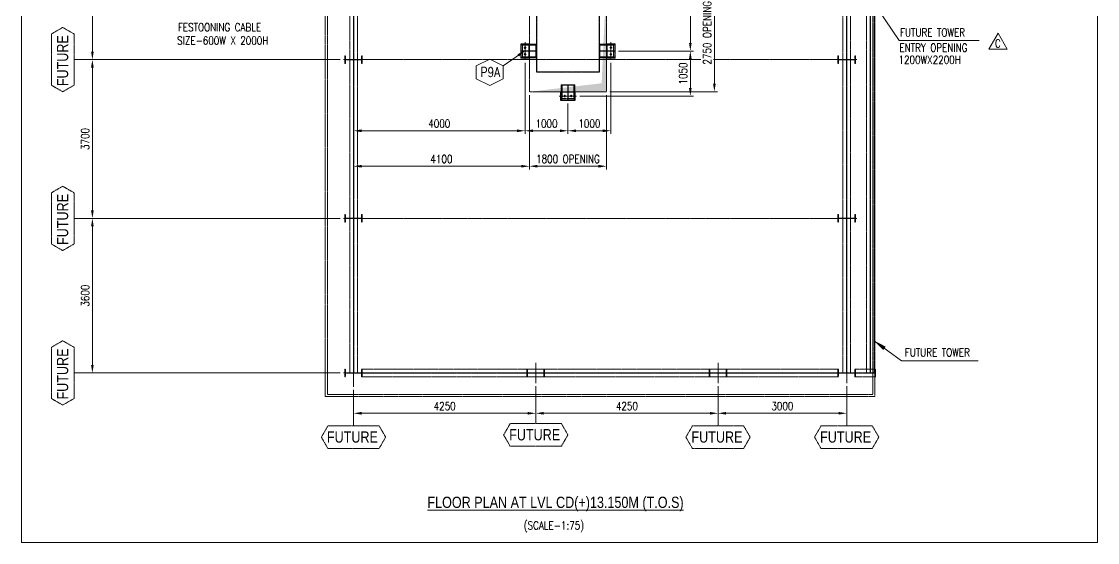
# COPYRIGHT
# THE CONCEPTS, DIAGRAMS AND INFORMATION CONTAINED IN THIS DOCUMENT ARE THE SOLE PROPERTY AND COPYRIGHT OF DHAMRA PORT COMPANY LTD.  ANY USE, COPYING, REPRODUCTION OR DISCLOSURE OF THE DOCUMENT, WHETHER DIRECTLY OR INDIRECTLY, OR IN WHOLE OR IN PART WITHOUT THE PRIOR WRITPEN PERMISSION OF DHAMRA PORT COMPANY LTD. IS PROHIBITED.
# Model space of a CAD drawing. Header units: inches. Extents: x 209270 to 234360, y -180214 to -150194.
# Drawn here: x 209270 to 234360, y -180214 to -168077 of the extents above; entities that cross this region are included whole.
import ezdxf
from ezdxf.enums import TextEntityAlignment as Align

# ---------------------------------------------------------------- set-up
doc = ezdxf.new("R2010")
doc.units = ezdxf.units.IN
doc.header["$LTSCALE"] = 10
doc.header["$MEASUREMENT"] = 0
doc.linetypes.add('CENTER', pattern=[2, 1.25, -0.25, 0.25, -0.25])
doc.linetypes.add('PHANTOM', pattern=[2.5, 1.25, -0.25, 0.25, -0.25, 0.25, -0.25])
doc.layers.get('Defpoints').update_dxf_attribs({"color": 69})
for name, color, linetype, lineweight in [('AM_VIEWS', 1, 'Continuous', 0), ('BOX', 1, 'Continuous', 5), ('CEN', 1, 'CENTER', 9), ('DIM', 42, 'Continuous', 13), ('MAIN OBJECT', 2, 'Continuous', 18), ('PHANTOM', 8, 'PHANTOM', 0), ('REV-C', 3, 'Continuous', 18), ('TEXT', 4, 'Continuous', 13)]:
    doc.layers.add(name, color=color, linetype=linetype, lineweight=lineweight)
doc.styles.get("Standard").update_dxf_attribs({"font": 'arial.ttf'})
doc.styles.add('TEXT_225', font='ROMANS.shx', dxfattribs={"width": 0.8})
doc.styles.add('TEXT_350', font='arial.ttf', dxfattribs={"width": 0.8, "height": 3.5})
doc.dimstyles.new('ISGEC_100', dxfattribs={"dimscale": 100, "dimtxt": 2.5, "dimasz": 2.5, "dimexe": 1, "dimexo": 0.5, "dimgap": 1, "dimtad": 1, "dimdec": 0, "dimzin": 12, "dimdsep": 46, "dimtxsty": 'TEXT_225', "dimcen": 1, "dimclrd": 42, "dimclre": 42, "dimclrt": 4, "dimadec": 0, "dimazin": 0, "dimtfac": 1, "dimtdec": 0, "dimtmove": 0, "dimatfit": 0, "dimfxl": 1, "dimtfill": 1, "dimtolj": 1, "dimtzin": 0, "dimlwd": -1, "dimarcsym": 1})
doc.dimstyles.new('ISGEC_110', dxfattribs={"dimscale": 110, "dimtxt": 2.5, "dimasz": 2.5, "dimexe": 1, "dimexo": 0.75, "dimgap": 1, "dimtad": 1, "dimdec": 0, "dimzin": 1, "dimdsep": 46, "dimtxsty": 'Standard', "dimcen": 0, "dimclrd": 42, "dimclre": 42, "dimclrt": 4, "dimadec": 0, "dimazin": 0, "dimtfac": 1, "dimtdec": 0, "dimtmove": 0, "dimatfit": 3, "dimfxl": 1, "dimtfill": 1, "dimtolj": 1, "dimtzin": 0, "dimlwd": -1, "dimlwe": -1, "dimarcsym": 0})
doc.dimstyles.new('ISGEC_75', dxfattribs={"dimscale": 75, "dimtxt": 2.5, "dimasz": 2.5, "dimexe": 1, "dimexo": 1, "dimgap": 1, "dimtad": 1, "dimdec": 0, "dimzin": 1, "dimdsep": 46, "dimtxsty": 'TEXT_225', "dimcen": 0, "dimclrd": 42, "dimclre": 42, "dimclrt": 4, "dimadec": 0, "dimazin": 0, "dimtfac": 1, "dimtdec": 0, "dimtmove": 0, "dimatfit": 3, "dimfxl": 1, "dimtfill": 1, "dimtolj": 1, "dimtzin": 0, "dimlwd": -1, "dimlwe": -1, "dimarcsym": 0})

# ---------------------------------------------------------------- blocks, each defined once
blk = doc.blocks.new('A$C70ae27ad')
at = {"layer": 'CEN'}
for p, q in [((26, 0), (-26, 0)), ((0, 20), (0, -20))]:
    blk.add_line(p, q, dxfattribs=at)
at = {"layer": 'MAIN OBJECT', "ltscale": 0.2, "elevation": 5435031}
blk.add_lwpolyline([(-7, 11, 1), (-7, -11), (7, -11, 1), (7, 11)], format="xyb", close=True, dxfattribs=at)
blk = doc.blocks.new('A$C9b0e3f7e')
at = {"layer": 'PHANTOM'}
h = blk.add_hatch(color=256, dxfattribs=at)
h.dxf.hatch_style = 1
h.paths.add_polyline_path([(2552, 787), (2750, -900), (2750, 900), (0, 900)])
for p, q in [((1725, 1029, -5435031), (1725, 974, -5435031)), ((1800, 1100, -5435031), (1800, 900, -5435031)), ((1800, 730, 1041014351), (1800, 1060, 1041014351)), ((1875, 1026, -5435031), (1875, 974, -5435031)), ((1598, 1000, 1041014351), (2002, 1000, 1041014351)), ((1630, 906, -5435031), (1970, 906, -5435031)), ((1699, 1000, -5435031), (1751, 1000, -5435031)), ((1849, 1000, -5435031), (1901, 1000, -5435031)), ((2580, 0, 1041014351), (2910, 0, 1041014351)), ((2950, 0, -5435031), (2750, 0, -5435031)), ((2756, 170, -5435031), (2756, -170, -5435031)), ((2879, 75, -5435031), (2824, 75, -5435031)), ((2850, 202, 1041014351), (2850, -202, 1041014351)), ((2850, 101, -5435031), (2850, 49, -5435031)), ((2876, -75, -5435031), (2824, -75, -5435031)), ((2850, -49, -5435031), (2850, -101, -5435031)), ((1640, -747, 338785443), (1640, -1060, 338785443)), ((1960, -747, 338785443), (1640, -747, 338785443)), ((1800, -730, 1041014351), (1800, -1060, 1041014351)), ((1960, -1060, 338785443), (1960, -747, 338785443)), ((1598, -1000, 1041014351), (2002, -1000, 1041014351)), ((1630, -906, -5435031), (1970, -906, -5435031)), ((1699, -1000, -5435031), (1751, -1000, -5435031)), ((1725, -1029, -5435031), (1725, -974, -5435031)), ((1800, -1100, -5435031), (1800, -900, -5435031)), ((1849, -1000, -5435031), (1901, -1000, -5435031)), ((1875, -1026, -5435031), (1875, -974, -5435031)), ((1640, -1060, 338785443), (1960, -1060, 338785443))]:
    blk.add_line(p, q, dxfattribs=at)
for points in [[(1970, 900), (1630, 900), (1630, 1100), (1970, 1100)], [(1645, 1100), (1657, 1100), (1657, 912), (1645, 912)], [(1794, 1100), (1806, 1100), (1806, 912), (1794, 912)], [(1943, 1100), (1955, 1100), (1955, 912), (1943, 912)], [(0, -900), (0, 900), (2750, 900), (2750, -900)], [(1630, 912), (1630, 900), (1970, 900), (1970, 912)], [(2750, -170), (2750, 170), (2950, 170), (2950, -170)], [(2762, 170), (2750, 170), (2750, -170), (2762, -170)], [(2950, 155), (2950, 143), (2762, 143), (2762, 155)], [(2950, 6), (2950, -6), (2762, -6), (2762, 6)], [(2950, -143), (2950, -155), (2762, -155), (2762, -143)], [(1970, -900), (1630, -900), (1630, -1100), (1970, -1100)], [(1630, -912), (1630, -900), (1970, -900), (1970, -912)], [(1645, -1100), (1657, -1100), (1657, -912), (1645, -912)], [(1794, -1100), (1806, -1100), (1806, -912), (1794, -912)], [(1943, -1100), (1955, -1100), (1955, -912), (1943, -912)]]:
    blk.add_lwpolyline(points, close=True, dxfattribs=at)
for points, elevation in [([(1640, 910), (1640, 1090), (1960, 1090), (1960, 910)], 549957064), ([(1640, 747), (1640, 1060), (1960, 1060), (1960, 747)], 338785443), ([(1662, 747), (1650, 747), (1650, 1060), (1662, 1060)], 338785443), ([(1794, 747), (1806, 747), (1806, 1060), (1794, 1060)], 338801818), ([(1938, 747), (1950, 747), (1950, 1060), (1938, 1060)], 338785443), ([(600, 735), (2297, 735), (2297, -735), (600, -735)], -5435031), ([(610, 725), (2287, 725), (2287, -725), (610, -725)], -5435031), ([(1640, 735), (1640, 747), (1960, 747), (1960, 735)], 338785443), ([(2585, 160), (2597, 160), (2597, -160), (2585, -160)], 338785443), ([(2597, 160), (2910, 160), (2910, -160), (2597, -160)], 338785443), ([(2597, 138), (2597, 150), (2910, 150), (2910, 138)], 338785443), ([(2597, 6), (2597, -6), (2910, -6), (2910, 6)], 338801818), ([(2760, 160), (2940, 160), (2940, -160), (2760, -160)], 549957064), ([(2597, -138), (2597, -150), (2910, -150), (2910, -138)], 338785443), ([(1640, -735), (1640, -747), (1960, -747), (1960, -735)], 338785443), ([(1662, -747), (1650, -747), (1650, -1060), (1662, -1060)], 338785443), ([(1794, -747), (1806, -747), (1806, -1060), (1794, -1060)], 338801818), ([(1938, -747), (1950, -747), (1950, -1060), (1938, -1060)], 338785443), ([(1640, -910), (1640, -1090), (1960, -1090), (1960, -910)], 549957064)]:
    blk.add_lwpolyline(points, close=True, dxfattribs=dict(at, elevation=elevation))
for points in [[(1732, 989, 1), (1732, 1011), (1718, 1011, 1), (1718, 989)], [(1882, 1011, -1), (1882, 989), (1868, 989, -1), (1868, 1011)], [(2839, 68, 1), (2861, 68), (2861, 82, 1), (2839, 82)], [(2861, -82, -1), (2839, -82), (2839, -68, -1), (2861, -68)], [(1732, -989, -1), (1732, -1011), (1718, -1011, -1), (1718, -989)], [(1882, -1011, 1), (1882, -989), (1868, -989, 1), (1868, -1011)]]:
    blk.add_lwpolyline(points, format="xyb", close=True, dxfattribs=at)
at = {"layer": 'PHANTOM', "rotation": 90.00000000000001}
for p in [(1725, 1000, 8576598374), (1875, 1000, 8576598374)]:
    blk.add_blockref('A$C70ae27ad', p, dxfattribs=at)
at = {"layer": 'PHANTOM'}
for p in [(2850, 75, 8576598374), (2850, -75, 8576598374)]:
    blk.add_blockref('A$C70ae27ad', p, dxfattribs=at)
at = {"layer": 'PHANTOM', "xscale": -1, "rotation": 90}
for p in [(1725, -1000, 8576598374), (1875, -1000, 8576598374)]:
    blk.add_blockref('A$C70ae27ad', p, dxfattribs=at)
blk = doc.blocks.new('A$C42DGUYIYTIUYTUY')
at = {"layer": 'PHANTOM'}
for p, q in [((-236, 0), (236, 0)), ((0, 236), (0, -236))]:
    blk.add_line(p, q, dxfattribs=at)
blk.add_lwpolyline([(4, -180, 0.414214), (15, -190), (89, -190), (89, -205), (-89, -205), (-89, -190), (-15, -190, 0.414214), (-4, -180), (-4, 180, 0.414214), (-15, 190), (-89, 190), (-89, 205), (89, 205), (89, 190), (15, 190, 0.414214), (4, 180), (4, -180)], format="xyb", dxfattribs=at)
blk.add_circle((0, 0), 5, dxfattribs=at)
blk = doc.blocks.new('A$C1b4ed5d7')
at = {"layer": 'PHANTOM'}
for p, q in [((0, 11000, 0), (0, 0, 0)), ((11500, 11000, 0), (11500, 0, 0)), ((11700, 11000, -1), (12175, 11000, -1)), ((12050, 11000, -1), (12050, 4, -1)), ((-236, 7300), (11736, 7300)), ((-236, 3600), (11736, 3600)), ((200, 0, -1), (11300, 0, -1)), ((11700, 0, -1), (12175, 0, -1)), ((0, -324, -1), (0, -32, -1))]:
    blk.add_line(p, q, dxfattribs=at)
for points, elevation in [([(12170, 11089), (11705, 11089), (11705, 10911), (12170, 10911)], -1), ([(-89, 10996), (-89, 4), (89, 4), (89, 10996)], 0), ([(-4, 10996), (-4, 4), (4, 4), (4, 10996)], 0), ([(11589, 10996), (11589, 4), (11411, 4), (11411, 10996)], 0), ([(11504, 10996), (11504, 4), (11496, 4), (11496, 10996)], 0), ([(12170, 11004), (11705, 11004), (11705, 10996), (12170, 10996)], -1), ([(-660, 10500), (12160, 10500), (12160, -550), (-660, -550)], -1), ([(-610, 10450), (12110, 10450), (12110, -500), (-610, -500)], -1), ([(11295, -89), (205, -89), (205, 89), (11295, 89)], -1), ([(11295, -4), (205, -4), (205, 4), (11295, 4)], -1), ([(12170, -89), (11705, -89), (11705, 89), (12170, 89)], -1), ([(12170, -4), (11705, -4), (11705, 4), (12170, 4)], -1)]:
    blk.add_lwpolyline(points, close=True, dxfattribs=dict(at, elevation=elevation))
for points, elevation in [([(12139, 4), (12139, 10996), (11961, 10996), (11961, 4)], -1), ([(12054, 4), (12054, 10996), (12046, 10996), (12046, 4)], -1), ([(0, 0), (0, 0), (11500, 0), (11500, -5)], 0)]:
    blk.add_lwpolyline(points, dxfattribs=dict(at, elevation=elevation))
at = {"layer": 'PHANTOM', "rotation": 270.0096740856855}
for p in [(0, 7300), (11500, 7300), (0, 3600), (11500, 3600), (0, 0), (4250, 0), (8500, 0), (11500, 0)]:
    blk.add_blockref('A$C42DGUYIYTIUYTUY', p, dxfattribs=at)
blk = doc.blocks.new('*D1076')
at = {"layer": 'Defpoints', "color": 0, "transparency": 16777216}
for p in [(216776, -168964, 1), (210923, -172664), (216776, -172664, 1)]:
    blk.add_point(p, dxfattribs=at)
at = {"layer": 'DIM', "color": 42, "transparency": 16777216}
for p, q in [((216701, -168964), (210848, -168964)), ((210923, -169151), (210923, -172476)), ((216701, -172664), (210848, -172664))]:
    blk.add_line(p, q, dxfattribs=at)
for points in [[(210891, -169151), (210954, -169151), (210923, -168964)], [(210891, -172476), (210954, -172476), (210923, -172664)]]:
    blk.add_solid(points, dxfattribs=at)
at = {"layer": 'DIM', "color": 4, "transparency": 16777216, "insert": (210754, -170814), "char_height": 187.5, "attachment_point": 5, "rotation": 90, "style": 'TEXT_225', "bg_fill": 3, "box_fill_scale": 1.25, "bg_fill_color": 256, "bg_fill_true_color": 13158600, "bg_fill_transparency": 0}
blk.add_mtext('\\A1;3700', dxfattribs=at)
blk = doc.blocks.new('*D1077')
at = {"layer": 'Defpoints', "color": 0, "transparency": 16777216}
for p in [(216776, -172664, 1), (210923, -176264), (216776, -176264, 1)]:
    blk.add_point(p, dxfattribs=at)
at = {"layer": 'DIM', "color": 42, "transparency": 16777216}
for p, q in [((216701, -172664), (210848, -172664)), ((210923, -172851), (210923, -176076)), ((216701, -176264), (210848, -176264))]:
    blk.add_line(p, q, dxfattribs=at)
for points in [[(210891, -172851), (210954, -172851), (210923, -172664)], [(210891, -176076), (210954, -176076), (210923, -176264)]]:
    blk.add_solid(points, dxfattribs=at)
at = {"layer": 'DIM', "color": 4, "transparency": 16777216, "insert": (210754, -174464), "char_height": 187.5, "attachment_point": 5, "rotation": 90, "style": 'TEXT_225', "bg_fill": 3, "box_fill_scale": 1.25, "bg_fill_color": 256, "bg_fill_true_color": 13158600, "bg_fill_transparency": 0}
blk.add_mtext('\\A1;3600', dxfattribs=at)
blk = doc.blocks.new('*D1078')
at = {"layer": 'Defpoints', "color": 0, "transparency": 16777216}
for p in [(217012, -176587), (221262, -176499, 1), (221262, -177205)]:
    blk.add_point(p, dxfattribs=at)
at = {"layer": 'DIM', "color": 42, "transparency": 16777216}
for p, q in [((221262, -176574), (221262, -177280)), ((217012, -176662), (217012, -177280)), ((217199, -177205), (221074, -177205))]:
    blk.add_line(p, q, dxfattribs=at)
for points in [[(217199, -177173), (217199, -177236), (217012, -177205)], [(221074, -177173), (221074, -177236), (221262, -177205)]]:
    blk.add_solid(points, dxfattribs=at)
at = {"layer": 'DIM', "color": 4, "transparency": 16777216, "insert": (219137, -177036), "char_height": 187.5, "attachment_point": 5, "style": 'TEXT_225', "bg_fill": 3, "box_fill_scale": 1.25, "bg_fill_color": 256, "bg_fill_true_color": 13158600, "bg_fill_transparency": 0}
blk.add_mtext('\\A1;4250', dxfattribs=at)
blk = doc.blocks.new('*D1080')
at = {"layer": 'Defpoints', "color": 0, "transparency": 16777216}
for p in [(222912, -166964, 7049809647), (222912, -169714, 7049809647), (225427, -169714)]:
    blk.add_point(p, dxfattribs=at)
at = {"layer": 'DIM', "color": 42, "transparency": 16777216}
for p, q in [((222987, -166964), (225502, -166964)), ((225427, -167151), (225427, -169526)), ((222987, -169714), (225502, -169714))]:
    blk.add_line(p, q, dxfattribs=at)
for points in [[(225396, -167151), (225458, -167151), (225427, -166964)], [(225396, -169526), (225458, -169526), (225427, -169714)]]:
    blk.add_solid(points, dxfattribs=at)
at = {"layer": 'DIM', "color": 4, "transparency": 16777216, "insert": (225258, -168339), "char_height": 187.5, "attachment_point": 5, "rotation": 90, "style": 'TEXT_225', "bg_fill": 3, "box_fill_scale": 1.25, "bg_fill_color": 256, "bg_fill_true_color": 13158600, "bg_fill_transparency": 0}
blk.add_mtext('\\A1;2750 OPENING', dxfattribs=at)
blk = doc.blocks.new('*D1081')
at = {"layer": 'Defpoints', "color": 0, "transparency": 16777216}
for p in [(221112, -169714, 7049809647), (217012, -170456, 1), (217012, -171449)]:
    blk.add_point(p, dxfattribs=at)
at = {"layer": 'DIM', "color": 42, "transparency": 16777216}
for p, q in [((221112, -169789), (221112, -171524)), ((217012, -170531), (217012, -171524)), ((220924, -171449), (217199, -171449))]:
    blk.add_line(p, q, dxfattribs=at)
for points in [[(217199, -171417), (217199, -171480), (217012, -171449)], [(220924, -171417), (220924, -171480), (221112, -171449)]]:
    blk.add_solid(points, dxfattribs=at)
at = {"layer": 'DIM', "color": 4, "transparency": 16777216, "insert": (219062, -171280), "char_height": 187.5, "attachment_point": 5, "style": 'TEXT_225', "bg_fill": 3, "box_fill_scale": 1.25, "bg_fill_color": 256, "bg_fill_true_color": 13158600, "bg_fill_transparency": 0}
blk.add_mtext('\\A1;4100', dxfattribs=at)
blk = doc.blocks.new('*D1082')
at = {"layer": 'Defpoints', "color": 0, "transparency": 16777216}
for p in [(221112, -169714, 7049809647), (222912, -169714, 7049809647)]:
    blk.add_point(p, dxfattribs=at)
at = {"layer": 'DIM', "color": 42, "transparency": 16777216}
for p, q in [((221112, -169789), (221112, -171524)), ((222912, -169789), (222912, -171524)), ((221299, -171449), (222724, -171449))]:
    blk.add_line(p, q, dxfattribs=at)
for points in [[(221299, -171417), (221299, -171480), (221112, -171449)], [(222724, -171417), (222724, -171480), (222912, -171449)]]:
    blk.add_solid(points, dxfattribs=at)
at = {"layer": 'DIM', "color": 4, "transparency": 16777216, "insert": (222012, -171280), "char_height": 187.5, "attachment_point": 5, "style": 'TEXT_225', "bg_fill": 3, "box_fill_scale": 1.25, "bg_fill_color": 256, "bg_fill_true_color": 13158600, "bg_fill_transparency": 0}
blk.add_mtext('\\A1;1800 OPENING', dxfattribs=at)
at = {"layer": 'Defpoints', "color": 0, "transparency": 16777216}
blk.add_point((222912, -171449), dxfattribs=at)
blk = doc.blocks.new('*D1083')
at = {"layer": 'Defpoints', "color": 0, "transparency": 16777216}
for p in [(221012, -168965, 8090823997), (217012, -169660, 1), (217012, -170622)]:
    blk.add_point(p, dxfattribs=at)
at = {"layer": 'DIM', "color": 42, "transparency": 16777216}
for p, q in [((221012, -169040), (221012, -170697)), ((217012, -169735), (217012, -170697)), ((220824, -170622), (217199, -170622))]:
    blk.add_line(p, q, dxfattribs=at)
for points in [[(217199, -170591), (217199, -170654), (217012, -170622)], [(220824, -170591), (220824, -170654), (221012, -170622)]]:
    blk.add_solid(points, dxfattribs=at)
at = {"layer": 'DIM', "color": 4, "transparency": 16777216, "insert": (219012, -170454), "char_height": 187.5, "attachment_point": 5, "style": 'TEXT_225', "bg_fill": 3, "box_fill_scale": 1.25, "bg_fill_color": 256, "bg_fill_true_color": 13158600, "bg_fill_transparency": 0}
blk.add_mtext('\\A1;4000', dxfattribs=at)
blk = doc.blocks.new('*D1084')
at = {"layer": 'Defpoints', "color": 0, "transparency": 16777216}
for p in [(221012, -168965, 8090823997), (222012, -169914, 7049809647), (222012, -170622)]:
    blk.add_point(p, dxfattribs=at)
at = {"layer": 'DIM', "color": 42, "transparency": 16777216}
for p, q in [((221012, -169040), (221012, -170697)), ((222012, -169989), (222012, -170697)), ((221199, -170622), (221824, -170622))]:
    blk.add_line(p, q, dxfattribs=at)
for points in [[(221199, -170591), (221199, -170654), (221012, -170622)], [(221824, -170591), (221824, -170654), (222012, -170622)]]:
    blk.add_solid(points, dxfattribs=at)
at = {"layer": 'DIM', "color": 4, "transparency": 16777216, "insert": (221512, -170454), "char_height": 187.5, "attachment_point": 5, "style": 'TEXT_225', "bg_fill": 3, "box_fill_scale": 1.25, "bg_fill_color": 256, "bg_fill_true_color": 13158600, "bg_fill_transparency": 0}
blk.add_mtext('\\A1;1000', dxfattribs=at)
blk = doc.blocks.new('*D1085')
at = {"layer": 'Defpoints', "color": 0, "transparency": 16777216}
for p in [(223012, -168965, 8090823997), (222012, -169914, 7044374616), (223012, -170622)]:
    blk.add_point(p, dxfattribs=at)
at = {"layer": 'DIM', "color": 42, "transparency": 16777216}
for p, q in [((223012, -169040), (223012, -170697)), ((222012, -169989), (222012, -170697)), ((222199, -170622), (222824, -170622))]:
    blk.add_line(p, q, dxfattribs=at)
for points in [[(222199, -170591), (222199, -170654), (222012, -170622)], [(222824, -170591), (222824, -170654), (223012, -170622)]]:
    blk.add_solid(points, dxfattribs=at)
at = {"layer": 'DIM', "color": 4, "transparency": 16777216, "insert": (222512, -170454), "char_height": 187.5, "attachment_point": 5, "style": 'TEXT_225', "bg_fill": 3, "box_fill_scale": 1.25, "bg_fill_color": 256, "bg_fill_true_color": 13158600, "bg_fill_transparency": 0}
blk.add_mtext('\\A1;1000', dxfattribs=at)
blk = doc.blocks.new('*D1086')
at = {"layer": 'Defpoints', "color": 0, "transparency": 16777216}
for p in [(224599, -165264), (224866, -165264), (223112, -168764, 7044374616)]:
    blk.add_point(p, dxfattribs=at)
at = {"layer": 'DIM', "color": 42, "transparency": 16777216}
for p, q in [((224674, -165264), (224941, -165264)), ((224866, -168576), (224866, -165451)), ((223187, -168764), (224941, -168764))]:
    blk.add_line(p, q, dxfattribs=at)
for points in [[(224835, -165451), (224897, -165451), (224866, -165264)], [(224835, -168576), (224897, -168576), (224866, -168764)]]:
    blk.add_solid(points, dxfattribs=at)
at = {"layer": 'DIM', "color": 4, "transparency": 16777216, "insert": (224697, -167014), "char_height": 187.5, "attachment_point": 5, "rotation": 90, "style": 'TEXT_225', "bg_fill": 3, "box_fill_scale": 1.25, "bg_fill_color": 256, "bg_fill_true_color": 13158600, "bg_fill_transparency": 0}
blk.add_mtext('\\A1;3500', dxfattribs=at)
blk = doc.blocks.new('*D1087')
at = {"layer": 'Defpoints', "color": 0, "transparency": 16777216}
for p in [(223112, -168764, 7044374616), (222214, -169814, 8090823997), (224866, -169814)]:
    blk.add_point(p, dxfattribs=at)
at = {"layer": 'DIM', "color": 42, "transparency": 16777216}
for p, q in [((223187, -168764), (224941, -168764)), ((224866, -168951), (224866, -169626)), ((222289, -169814), (224941, -169814))]:
    blk.add_line(p, q, dxfattribs=at)
for points in [[(224835, -168951), (224897, -168951), (224866, -168764)], [(224835, -169626), (224897, -169626), (224866, -169814)]]:
    blk.add_solid(points, dxfattribs=at)
at = {"layer": 'DIM', "color": 4, "transparency": 16777216, "insert": (224697, -169289), "char_height": 187.5, "attachment_point": 5, "rotation": 90, "style": 'TEXT_225', "bg_fill": 3, "box_fill_scale": 1.25, "bg_fill_color": 256, "bg_fill_true_color": 13158600, "bg_fill_transparency": 0}
blk.add_mtext('\\A1;1050', dxfattribs=at)
blk = doc.blocks.new('A$Ca106b763')
at = {"layer": 'REV-C'}
blk.add_lwpolyline([(0, 373), (-215, 0), (215, 0)], close=True, dxfattribs=at)
at = {"layer": 'TEXT', "style": 'TEXT_225', "width": 0.8}
blk.add_text('C', height=188, dxfattribs=at).set_placement((-72, 39))
blk = doc.blocks.new('*D2074')
at = {"layer": 'Defpoints', "color": 0, "transparency": 16777216}
for p in [(221262, -176499, 1), (225512, -176499, 1), (225512, -177205)]:
    blk.add_point(p, dxfattribs=at)
at = {"layer": 'DIM', "color": 42, "transparency": 16777216}
for p, q in [((221262, -176574), (221262, -177280)), ((225512, -176574), (225512, -177280)), ((221449, -177205), (225324, -177205))]:
    blk.add_line(p, q, dxfattribs=at)
for points in [[(221449, -177173), (221449, -177236), (221262, -177205)], [(225324, -177173), (225324, -177236), (225512, -177205)]]:
    blk.add_solid(points, dxfattribs=at)
at = {"layer": 'DIM', "color": 4, "transparency": 16777216, "insert": (223387, -177036), "char_height": 187.5, "attachment_point": 5, "style": 'TEXT_225', "bg_fill": 3, "box_fill_scale": 1.25, "bg_fill_color": 256, "bg_fill_true_color": 13158600, "bg_fill_transparency": 0}
blk.add_mtext('\\A1;4250', dxfattribs=at)
blk = doc.blocks.new('*D2075')
at = {"layer": 'Defpoints', "color": 0, "transparency": 16777216}
for p in [(225512, -176499, 1), (228512, -176499, 1), (228512, -177205)]:
    blk.add_point(p, dxfattribs=at)
at = {"layer": 'DIM', "color": 42, "transparency": 16777216}
for p, q in [((225512, -176574), (225512, -177280)), ((228512, -176574), (228512, -177280)), ((225699, -177205), (228324, -177205))]:
    blk.add_line(p, q, dxfattribs=at)
for points in [[(225699, -177173), (225699, -177236), (225512, -177205)], [(228324, -177173), (228324, -177236), (228512, -177205)]]:
    blk.add_solid(points, dxfattribs=at)
at = {"layer": 'DIM', "color": 4, "transparency": 16777216, "insert": (227012, -177036), "char_height": 187.5, "attachment_point": 5, "style": 'TEXT_225', "bg_fill": 3, "box_fill_scale": 1.25, "bg_fill_color": 256, "bg_fill_true_color": 13158600, "bg_fill_transparency": 0}
blk.add_mtext('\\A1;3000', dxfattribs=at)
blk = doc.blocks.new('*D2076')
at = {"layer": 'Defpoints', "color": 0, "transparency": 16777216}
for p in [(210923, -165264), (216776, -165264, 1), (216776, -168964, 1)]:
    blk.add_point(p, dxfattribs=at)
at = {"layer": 'DIM', "color": 42, "transparency": 16777216}
for p, q in [((216701, -165264), (210848, -165264)), ((210923, -168776), (210923, -165451)), ((216701, -168964), (210848, -168964))]:
    blk.add_line(p, q, dxfattribs=at)
for points in [[(210891, -165451), (210954, -165451), (210923, -165264)], [(210891, -168776), (210954, -168776), (210923, -168964)]]:
    blk.add_solid(points, dxfattribs=at)
at = {"layer": 'DIM', "color": 4, "transparency": 16777216, "insert": (210754, -167114), "char_height": 187.5, "attachment_point": 5, "rotation": 90, "style": 'TEXT_225', "bg_fill": 3, "box_fill_scale": 1.25, "bg_fill_color": 256, "bg_fill_true_color": 13158600, "bg_fill_transparency": 0}
blk.add_mtext('\\A1;3700', dxfattribs=at)

msp = doc.modelspace()

# ---------------------------------------------------------------- linework, layer by layer
at = {"layer": 'AM_VIEWS'}
msp.add_lwpolyline([(209270.3, -150194), (234359.8, -150194), (234359.8, -180214.3), (209270.3, -180214.3)], close=True, dxfattribs=at)
at = {"layer": 'PHANTOM', "ltscale": 0.1}
for p, q in [((210847.6, -176263.7), (210495.6, -176263.7)), ((228511.9, -177204.6), (228511.9, -177495.7))]:
    msp.add_line(p, q, dxfattribs=at)
at = {"layer": 'PHANTOM', "lineweight": 5, "elevation": 0, "flags": 128}
msp.add_lwpolyline([(210495.6, -176859.8), (210230.6, -177012.8), (209965.6, -176859.8), (209965.6, -175667.6), (210230.6, -175514.6), (210495.6, -175667.6)], close=True, dxfattribs=at)
at = {"layer": 'PHANTOM', "lineweight": 5, "flags": 128}
for points in [[(216415.8, -178025.7), (216262.8, -177760.7), (216415.8, -177495.7), (217608, -177495.7), (217760.9, -177760.7), (217608, -178025.7)], [(220665.8, -177973.1), (220512.8, -177708.1), (220665.8, -177443.1), (221858, -177443.1), (222010.9, -177708.1), (221858, -177973.1)], [(224915.8, -178025.7), (224762.8, -177760.7), (224915.8, -177495.7), (226108, -177495.7), (226260.9, -177760.7), (226108, -178025.7)], [(227915.8, -178025.7), (227762.8, -177760.7), (227915.8, -177495.7), (229108, -177495.7), (229260.9, -177760.7), (229108, -178025.7)]]:
    msp.add_lwpolyline(points, close=True, dxfattribs=at)

# ---------------------------------------------------------------- block references
at = {"layer": 'DIM'}
msp.add_blockref('A$C1b4ed5d7', (217011.9, -176263.7, 0.8), dxfattribs=at)
at = {"layer": 'DIM', "rotation": 269.9999999999999}
msp.add_blockref('A$C9b0e3f7e', (222011.9, -166963.7, 7049809646.7), dxfattribs=at)
at = {"layer": 'REV-C'}
msp.add_blockref('A$Ca106b763', (232041, -168720.8), dxfattribs=at)

# ---------------------------------------------------------------- texts
at = {"layer": 'PHANTOM', "style": 'TEXT_350', "width": 0.8}
for p in [(210229, -168989, 0), (210229, -172689, 0), (210229, -176289, 0)]:
    msp.add_text('FUTURE', height=262.5, rotation=90, dxfattribs=at).set_placement(p, align=Align.MIDDLE)
for p in [(216986.5, -177759.1, 0), (221236.5, -177706.4, 0), (225486.5, -177759.1, 0), (228486.5, -177759.1, 0)]:
    msp.add_text('FUTURE', height=262.5, dxfattribs=at).set_placement(p, align=Align.MIDDLE)
at = {"layer": 'TEXT', "style": 'TEXT_225', "width": 0.8}
for s, p in [('FESTOONING CABLE', (212916.8, -168304.5)), ('FUTURE TOWER', (229755, -168426.3, -1280958269.6)), ('SIZE-600W X 2000H', (212898.9, -168614.5)), ('ENTRY OPENING', (229740.1, -168779.3, -1280958269.6)), ('1200WX2200H', (229719.6, -169061.3, -1280958269.6)), ('FUTURE TOWER', (229866.5, -175879.1, 6574205.8))]:
    msp.add_text(s, height=187.5, dxfattribs=at).set_placement(p)
at = {"layer": 'TEXT', "width": 0.8}
for s, height, style, p in [('%%UFLOOR PLAN AT LVL CD(+)13.150M (T.O.S)', 262.5, 'TEXT_350', (221722.3, -179279.3, 684096294.8)), ('(SCALE-1:75)', 187.5, 'TEXT_225', (221684.4, -179817.6))]:
    msp.add_text(s, height=height, dxfattribs=dict(at, style=style)).set_placement(p, align=Align.MIDDLE_CENTER)

# ---------------------------------------------------------------- leaders
at = {"layer": 'DIM'}
msp.add_leader([(227594.1, -165353.1), (229734.1, -168520.6), (231601.9, -168520.6)], dimstyle='ISGEC_110', dxfattribs=at)
msp.add_leader([(229151.2, -175513.7, -6574205.8), (229787.9, -175983.3, -6574205.8), (231579.9, -175983.3, -6574205.8)], dimstyle='ISGEC_100', override={"dimasz": 3}, dxfattribs=at)

# ---------------------------------------------------------------- next in the draw order: dimensions: what is measured, and where the dimension line sits
dim = msp.add_linear_dim(base=(225426.9, -169713.7), p1=(222911.9, -166963.7, 7049809646.7), p2=(222911.9, -169713.7, 7049809646.7), angle=90, text='<> OPENING', dimstyle='ISGEC_75', dxfattribs=at)
dim.commit()
dim.dimension.update_dxf_attribs({"geometry": '*D1080', "text_midpoint": (225258.1, -168338.7)})
dim = msp.add_linear_dim(base=(210922.6, -172663.7), p1=(216776.2, -168963.7, 0.8), p2=(216776.2, -172663.7, 0.8), angle=90, dimstyle='ISGEC_75', dxfattribs=at)
dim.commit()
dim.dimension.update_dxf_attribs({"geometry": '*D1076', "text_midpoint": (210753.9, -170813.7)})
for base, p1, p2, picture, middle in [((217011.9, -171448.6), (221111.9, -169713.7, 7049809646.7), (217011.9, -170456.4, 0.8), '*D1081', (219061.9, -171279.9)), ((221261.9, -177204.6), (217011.9, -176587.2), (221261.9, -176499.4, 0.8), '*D1078', (219136.9, -177035.9))]:
    dim = msp.add_linear_dim(base=base, p1=p1, p2=p2, dimstyle='ISGEC_75', dxfattribs=at)
    dim.commit()
    dim.dimension.update_dxf_attribs({"geometry": picture, "text_midpoint": middle})

# ---------------------------------------------------------------- next in the draw order: linework, layer by layer
at = {"layer": 'PHANTOM', "ltscale": 0.1}
msp.add_line((217011.9, -177204.6), (217011.9, -177495.7), dxfattribs=at)

# ---------------------------------------------------------------- next in the draw order: dimensions: what is measured, and where the dimension line sits
at = {"layer": 'DIM'}
for base, p1, p2, picture, middle in [((210922.6, -165263.7), (216776.2, -168963.7, 0.8), (216776.2, -165263.7, 0.8), '*D2076', (210753.9, -167113.7)), ((224866.2, -165263.7), (223111.9, -168763.7, 7044374616.2), (224599, -165263.7), '*D1086', (224697.4, -167013.7)), ((210922.6, -176263.7), (216776.2, -172663.7, 0.8), (216776.2, -176263.7, 0.8), '*D1077', (210753.9, -174463.7))]:
    dim = msp.add_linear_dim(base=base, p1=p1, p2=p2, angle=90, dimstyle='ISGEC_75', dxfattribs=at)
    dim.commit()
    dim.dimension.update_dxf_attribs({"geometry": picture, "text_midpoint": middle})
dim = msp.add_linear_dim(base=(222911.9, -171448.6), p1=(221111.9, -169713.7, 7049809646.7), p2=(222911.9, -169713.7, 7049809646.7), text='<> OPENING', dimstyle='ISGEC_75', dxfattribs=at)
dim.commit()
dim.dimension.update_dxf_attribs({"geometry": '*D1082', "text_midpoint": (222011.9, -171279.9)})
dim = msp.add_linear_dim(base=(225511.9, -177204.6), p1=(221261.9, -176499.4, 0.8), p2=(225511.9, -176499.4, 0.8), dimstyle='ISGEC_75', dxfattribs=at)
dim.commit()
dim.dimension.update_dxf_attribs({"geometry": '*D2074', "text_midpoint": (223386.9, -177035.9)})

# ---------------------------------------------------------------- next in the draw order: linework, layer by layer
at = {"layer": 'PHANTOM', "ltscale": 0.1}
for p, q in [((210847.6, -168963.7), (210495.6, -168963.7)), ((210847.6, -172663.7), (210495.6, -172663.7)), ((221261.9, -177152), (221261.9, -177443.1))]:
    msp.add_line(p, q, dxfattribs=at)
at = {"layer": 'PHANTOM', "lineweight": 5, "elevation": 0, "flags": 128}
for points in [[(210495.6, -169559.8), (210230.6, -169712.8), (209965.6, -169559.8), (209965.6, -168367.6), (210230.6, -168214.6), (210495.6, -168367.6)], [(210495.6, -173259.8), (210230.6, -173412.8), (209965.6, -173259.8), (209965.6, -172067.6), (210230.6, -171914.6), (210495.6, -172067.6)]]:
    msp.add_lwpolyline(points, close=True, dxfattribs=at)

# ---------------------------------------------------------------- next in the draw order: dimensions: what is measured, and where the dimension line sits
at = {"layer": 'DIM'}
for base, p1, p2, picture, middle in [((217011.9, -170622.3), (221011.9, -168965.4, 8090823997.2), (217011.9, -169660.5, 0.8), '*D1083', (219011.9, -170453.6)), ((228511.9, -177204.6), (225511.9, -176499.4, 0.8), (228511.9, -176499.4, 0.8), '*D2075', (227011.9, -177035.9))]:
    dim = msp.add_linear_dim(base=base, p1=p1, p2=p2, dimstyle='ISGEC_75', dxfattribs=at)
    dim.commit()
    dim.dimension.update_dxf_attribs({"geometry": picture, "text_midpoint": middle})

# ---------------------------------------------------------------- next in the draw order: linework, layer by layer
at = {"layer": 'BOX', "lineweight": 5, "elevation": 702228932.7, "flags": 128}
msp.add_lwpolyline([(219872.5, -169412.2), (220187.6, -169565.3), (220502.7, -169412.2), (220502.7, -169106.1), (220187.6, -168953.1), (219872.5, -169106.1)], close=True, dxfattribs=at)
at = {"layer": 'PHANTOM', "ltscale": 0.1}
msp.add_line((225511.9, -177204.6), (225511.9, -177495.7), dxfattribs=at)

# ---------------------------------------------------------------- next in the draw order: texts
at = {"layer": 'TEXT', "style": 'TEXT_225', "width": 0.8}
msp.add_text('P9A', height=225, dxfattribs=at).set_placement((220203.5, -169256.2, 702228932.7), align=Align.MIDDLE_CENTER)

# ---------------------------------------------------------------- next in the draw order: dimensions: what is measured, and where the dimension line sits
at = {"layer": 'DIM'}
dim = msp.add_linear_dim(base=(222011.9, -170622.3), p1=(221011.9, -168965.4, 8090823997.2), p2=(222011.9, -169913.7, 7049809646.7), dimstyle='ISGEC_75', dxfattribs=at)
dim.commit()
dim.dimension.update_dxf_attribs({"geometry": '*D1084', "text_midpoint": (221511.9, -170453.6)})

# ---------------------------------------------------------------- next in the draw order: dimensions: what is measured, and where the dimension line sits
dim = msp.add_linear_dim(base=(223011.9, -170622.3), p1=(222011.9, -169913.7, 7044374616.2), p2=(223011.9, -168965.4, 8090823997.2), dimstyle='ISGEC_75', dxfattribs=at)
dim.commit()
dim.dimension.update_dxf_attribs({"geometry": '*D1085', "text_midpoint": (222511.9, -170453.6)})

# ---------------------------------------------------------------- next in the draw order: leaders
msp.add_leader([(221005.9, -168757.7, 7049809646.7), (220502.7, -169106.1, 7049809646.7)], dimstyle='ISGEC_75', override={"dimgap": 1, "dimtad": 0}, dxfattribs=at)

# ---------------------------------------------------------------- next in the draw order: dimensions: what is measured, and where the dimension line sits
dim = msp.add_linear_dim(base=(224866.2, -169813.7), p1=(223111.9, -168763.7, 7044374616.2), p2=(222213.6, -169813.7, 8090823997.2), angle=90, dimstyle='ISGEC_75', override={"dimtmove": 1}, dxfattribs=at)
dim.commit()
dim.dimension.update_dxf_attribs({"geometry": '*D1087', "text_midpoint": (224697.4, -169288.7)})

doc.saveas('drawing.dxf')
